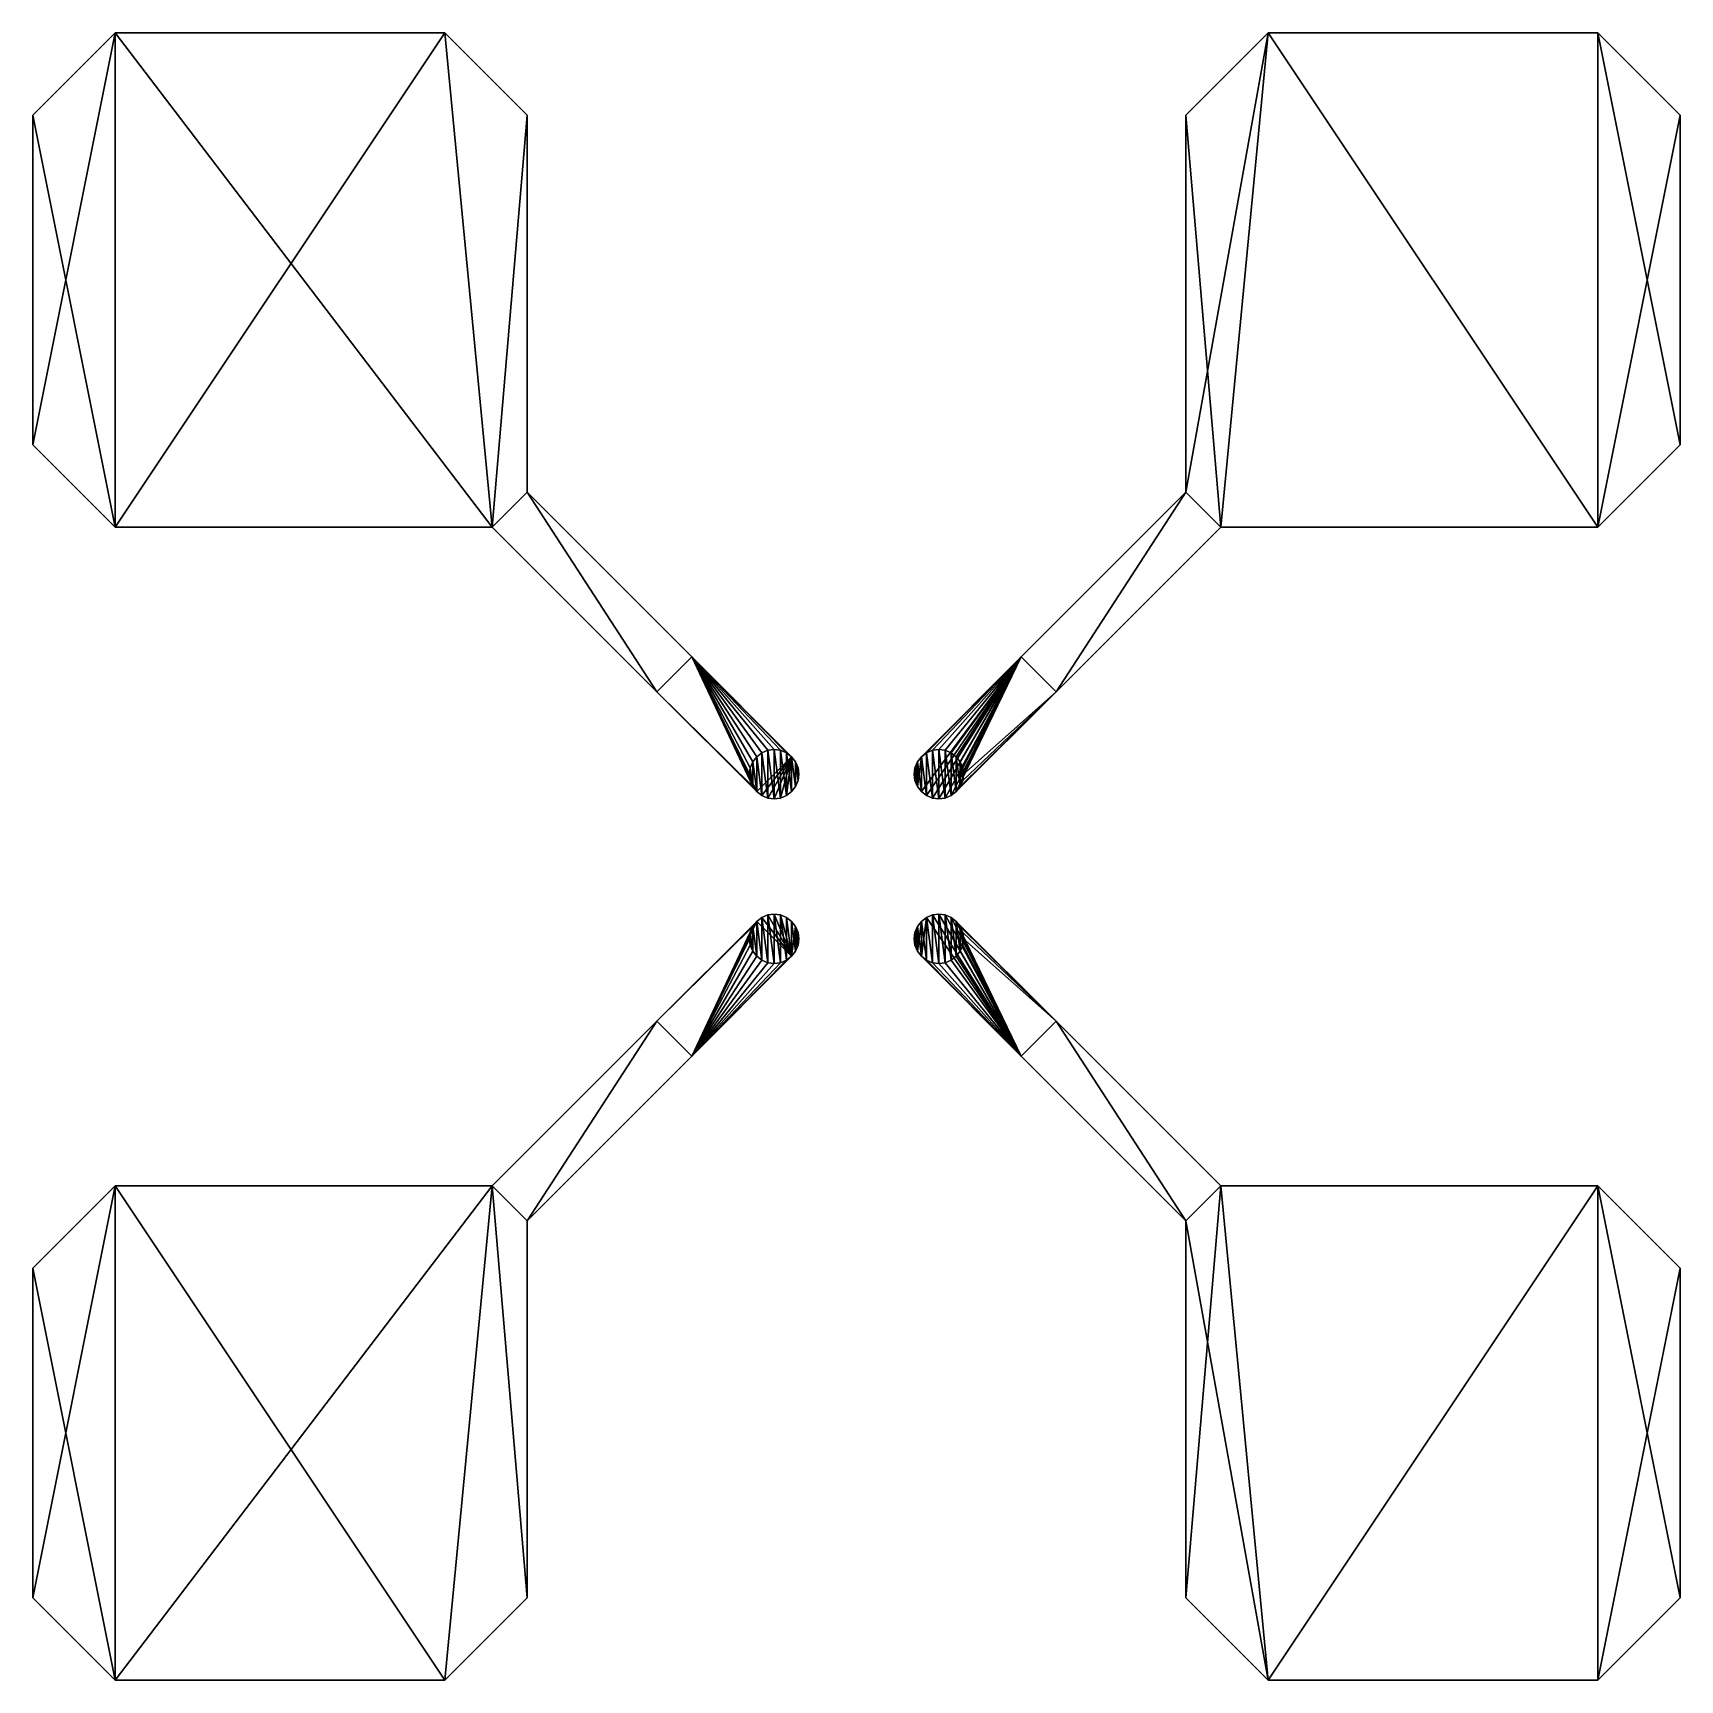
# Model space of a CAD drawing. Extents: x 10 to 110, y 10 to 110.
import ezdxf

# ---------------------------------------------------------------- set-up
doc = ezdxf.new("R2010")
doc.units = 0
doc.header["$MEASUREMENT"] = 0
doc.layers.add('STL2DXF', color=7, linetype='Continuous')

msp = doc.modelspace()

# ---------------------------------------------------------------- linework, layer by layer
at = {"layer": 'STL2DXF'}
for points in [[(10, 105, 0.5), (15, 80, 0.5), (15, 110, 0.5)], [(10, 105, 0.5), (15, 110), (10, 105)], [(15, 110), (10, 105, 0.5), (15, 110, 0.5)], [(15, 110), (10, 85), (10, 105)], [(10, 85), (15, 110), (15, 80)], [(15, 110, 0.5), (35, 110), (15, 110)], [(35, 110), (15, 110, 0.5), (35, 110, 0.5)], [(15, 110, 0.5), (15, 80, 0.5), (37.88, 80, 0.5)], [(15, 110, 0.5), (37.88, 80, 0.5), (35, 110, 0.5)], [(15, 80), (15, 110), (35, 110)], [(15, 80), (35, 110), (37.88, 80)], [(35, 110, 0.5), (37.88, 80, 0.5), (40, 105, 0.5)], [(37.88, 80), (35, 110), (40, 105)], [(35, 110), (40, 105, 0.5), (40, 105)], [(40, 105, 0.5), (35, 110), (35, 110, 0.5)], [(80, 105, 0.5), (82.12, 80, 0.5), (85, 110, 0.5)], [(85, 110), (80, 82.12), (80, 105)], [(80, 82.12), (85, 110), (82.12, 80)], [(80, 105), (85, 110, 0.5), (85, 110)], [(85, 110, 0.5), (80, 105), (80, 105, 0.5)], [(85, 110, 0.5), (82.12, 80, 0.5), (105, 80, 0.5)], [(82.12, 80), (85, 110), (105, 80)], [(85, 110, 0.5), (105, 80, 0.5), (105, 110, 0.5)], [(85, 110, 0.5), (105, 110), (85, 110)], [(105, 110), (85, 110, 0.5), (105, 110, 0.5)], [(105, 80), (85, 110), (105, 110)], [(105, 110, 0.5), (105, 80, 0.5), (110, 85, 0.5)], [(105, 110, 0.5), (110, 85, 0.5), (110, 105, 0.5)], [(105, 80), (105, 110), (110, 105)], [(105, 110), (110, 105, 0.5), (110, 105)], [(110, 105, 0.5), (105, 110), (105, 110, 0.5)], [(10, 105, 0.5), (10, 85), (10, 85, 0.5)], [(10, 85), (10, 105, 0.5), (10, 105)], [(15, 80, 0.5), (10, 105, 0.5), (10, 85, 0.5)], [(40, 105, 0.5), (37.88, 80, 0.5), (40, 82.12, 0.5)], [(37.88, 80), (40, 105), (40, 82.12)], [(40, 105), (40, 82.12, 0.5), (40, 82.12)], [(40, 82.12, 0.5), (40, 105), (40, 105, 0.5)], [(80, 82.12, 0.5), (82.12, 80, 0.5), (80, 105, 0.5)], [(80, 105, 0.5), (80, 82.12), (80, 82.12, 0.5)], [(80, 82.12), (80, 105, 0.5), (80, 105)], [(105, 80), (110, 105), (110, 85)], [(110, 105), (110, 85, 0.5), (110, 85)], [(110, 85, 0.5), (110, 105), (110, 105, 0.5)], [(10, 85, 0.5), (15, 80), (15, 80, 0.5)], [(15, 80), (10, 85, 0.5), (10, 85)], [(110, 85), (105, 80, 0.5), (105, 80)], [(105, 80, 0.5), (110, 85), (110, 85, 0.5)], [(40, 82.12, 0.5), (37.88, 80, 0.5), (47.88, 70, 0.5)], [(37.88, 80), (40, 82.12), (47.88, 70)], [(40, 82.12, 0.5), (47.88, 70, 0.5), (50, 72.12, 0.5)], [(40, 82.12), (50, 72.12, 0.5), (50, 72.12)], [(50, 72.12, 0.5), (40, 82.12), (40, 82.12, 0.5)], [(47.88, 70), (40, 82.12), (50, 72.12)], [(70, 72.12, 0.5), (72.12, 70, 0.5), (80, 82.12, 0.5)], [(80, 82.12, 0.5), (70, 72.12), (70, 72.12, 0.5)], [(70, 72.12), (80, 82.12, 0.5), (80, 82.12)], [(72.12, 70), (70, 72.12), (80, 82.12)], [(80, 82.12, 0.5), (72.12, 70, 0.5), (82.12, 80, 0.5)], [(72.12, 70), (80, 82.12), (82.12, 80)], [(37.88, 80, 0.5), (15, 80), (37.88, 80)], [(15, 80), (37.88, 80, 0.5), (15, 80, 0.5)], [(47.88, 70, 0.5), (37.88, 80), (47.88, 70)], [(37.88, 80), (47.88, 70, 0.5), (37.88, 80, 0.5)], [(82.12, 80), (72.12, 70, 0.5), (72.12, 70)], [(72.12, 70, 0.5), (82.12, 80), (82.12, 80, 0.5)], [(105, 80, 0.5), (82.12, 80), (105, 80)], [(82.12, 80), (105, 80, 0.5), (82.12, 80, 0.5)], [(50, 72.12, 0.5), (47.88, 70, 0.5), (53.7, 64.25, 0.5)], [(47.88, 70), (50, 72.12), (53.94, 63.94)], [(50, 72.12, 0.5), (53.7, 64.25, 0.5), (53.55, 64.61, 0.5)], [(50, 72.12, 0.5), (53.55, 64.61, 0.5), (53.5, 65, 0.5)], [(50, 72.12, 0.5), (55.75, 66.3, 0.5), (56.06, 66.06, 0.5)], [(55.75, 66.3, 0.5), (50, 72.12, 0.5), (55.39, 66.45, 0.5)], [(55.39, 66.45, 0.5), (50, 72.12, 0.5), (55, 66.5, 0.5)], [(55, 66.5, 0.5), (50, 72.12, 0.5), (54.61, 66.45, 0.5)], [(54.61, 66.45, 0.5), (50, 72.12, 0.5), (54.25, 66.3, 0.5)], [(54.25, 66.3, 0.5), (50, 72.12, 0.5), (53.94, 66.06, 0.5)], [(53.94, 66.06, 0.5), (50, 72.12, 0.5), (53.7, 65.75, 0.5)], [(53.7, 65.75, 0.5), (50, 72.12, 0.5), (53.55, 65.39, 0.5)], [(53.55, 65.39, 0.5), (50, 72.12, 0.5), (53.5, 65, 0.5)], [(50, 72.12), (56.06, 66.06, 0.5), (56.06, 66.06)], [(56.06, 66.06, 0.5), (50, 72.12), (50, 72.12, 0.5)], [(53.94, 63.94), (50, 72.12), (56.06, 66.06)], [(70, 72.12, 0.5), (63.94, 66.06), (63.94, 66.06, 0.5)], [(63.94, 66.06), (70, 72.12, 0.5), (70, 72.12)], [(64.25, 66.3, 0.5), (70, 72.12, 0.5), (63.94, 66.06, 0.5)], [(63.94, 63.94), (63.94, 66.06), (70, 72.12)], [(63.94, 63.94), (70, 72.12), (64.25, 63.7)], [(70, 72.12, 0.5), (64.25, 66.3, 0.5), (64.61, 66.45, 0.5)], [(64.25, 63.7), (70, 72.12), (64.61, 63.55)], [(70, 72.12, 0.5), (64.61, 66.45, 0.5), (65, 66.5, 0.5)], [(64.61, 63.55), (70, 72.12), (65, 63.5)], [(70, 72.12, 0.5), (65, 66.5, 0.5), (65.39, 66.45, 0.5)], [(65, 63.5), (70, 72.12), (65.39, 63.55)], [(70, 72.12, 0.5), (65.39, 66.45, 0.5), (65.75, 66.3, 0.5)], [(65.39, 63.55), (70, 72.12), (65.75, 63.7)], [(70, 72.12, 0.5), (65.75, 66.3, 0.5), (66.06, 66.06, 0.5)], [(65.75, 63.7), (70, 72.12), (66.06, 63.94)], [(70, 72.12, 0.5), (66.06, 66.06, 0.5), (66.3, 65.75, 0.5)], [(66.06, 63.94), (70, 72.12), (72.12, 70)], [(70, 72.12, 0.5), (66.3, 65.75, 0.5), (66.45, 65.39, 0.5)], [(70, 72.12, 0.5), (66.45, 65.39, 0.5), (66.5, 65, 0.5)], [(66.5, 65, 0.5), (72.12, 70, 0.5), (70, 72.12, 0.5)], [(53.94, 63.94, 0.5), (47.88, 70), (53.94, 63.94)], [(47.88, 70), (53.94, 63.94, 0.5), (47.88, 70, 0.5)], [(53.7, 64.25, 0.5), (47.88, 70, 0.5), (53.94, 63.94, 0.5)], [(72.12, 70), (66.06, 63.94, 0.5), (66.06, 63.94)], [(66.06, 63.94, 0.5), (72.12, 70), (72.12, 70, 0.5)], [(72.12, 70, 0.5), (66.3, 64.25, 0.5), (66.06, 63.94, 0.5)], [(66.3, 64.25, 0.5), (72.12, 70, 0.5), (66.45, 64.61, 0.5)], [(66.45, 64.61, 0.5), (72.12, 70, 0.5), (66.5, 65, 0.5)], [(53.7, 65.75, 5.5), (53.94, 63.94, 5.5), (53.94, 66.06, 5.5)], [(53.94, 66.06, 5.5), (53.7, 65.75, 0.5), (53.7, 65.75, 5.5)], [(53.7, 65.75, 0.5), (53.94, 66.06, 5.5), (53.94, 66.06, 0.5)], [(53.94, 66.06, 5.5), (54.25, 63.7, 5.5), (54.25, 66.3, 5.5)], [(53.94, 66.06, 0.5), (54.25, 66.3, 5.5), (54.25, 66.3, 0.5)], [(54.25, 66.3, 5.5), (53.94, 66.06, 0.5), (53.94, 66.06, 5.5)], [(53.94, 66.06, 5.5), (53.94, 63.94, 5.5), (54.25, 63.7, 5.5)], [(53.94, 63.94), (56.06, 66.06), (54.25, 63.7)], [(54.25, 66.3, 5.5), (54.61, 63.55, 5.5), (54.61, 66.45, 5.5)], [(54.25, 66.3, 0.5), (54.61, 66.45, 5.5), (54.61, 66.45, 0.5)], [(54.61, 66.45, 5.5), (54.25, 66.3, 0.5), (54.25, 66.3, 5.5)], [(54.25, 66.3, 5.5), (54.25, 63.7, 5.5), (54.61, 63.55, 5.5)], [(54.25, 63.7), (56.06, 66.06), (54.61, 63.55)], [(54.61, 66.45, 5.5), (55, 63.5, 5.5), (55, 66.5, 5.5)], [(54.61, 66.45, 0.5), (55, 66.5, 5.5), (55, 66.5, 0.5)], [(55, 66.5, 5.5), (54.61, 66.45, 0.5), (54.61, 66.45, 5.5)], [(54.61, 66.45, 5.5), (54.61, 63.55, 5.5), (55, 63.5, 5.5)], [(54.61, 63.55), (56.06, 66.06), (55, 63.5)], [(55, 66.5, 5.5), (55, 63.5, 5.5), (55.39, 63.55, 5.5)], [(55, 66.5, 5.5), (55.39, 63.55, 5.5), (55.39, 66.45, 5.5)], [(55, 66.5, 0.5), (55.39, 66.45, 5.5), (55.39, 66.45, 0.5)], [(55.39, 66.45, 5.5), (55, 66.5, 0.5), (55, 66.5, 5.5)], [(55, 63.5), (56.06, 66.06), (55.39, 63.55)], [(55.39, 66.45, 5.5), (55.39, 63.55, 5.5), (55.75, 63.7, 5.5)], [(55.39, 66.45, 5.5), (55.75, 63.7, 5.5), (55.75, 66.3, 5.5)], [(55.39, 66.45, 0.5), (55.75, 66.3, 5.5), (55.75, 66.3, 0.5)], [(55.75, 66.3, 5.5), (55.39, 66.45, 0.5), (55.39, 66.45, 5.5)], [(55.39, 63.55), (56.06, 66.06), (55.75, 63.7)], [(55.75, 66.3, 5.5), (55.75, 63.7, 5.5), (56.06, 63.94, 5.5)], [(55.75, 66.3, 5.5), (56.06, 63.94, 5.5), (56.06, 66.06, 5.5)], [(55.75, 66.3, 0.5), (56.06, 66.06, 5.5), (56.06, 66.06, 0.5)], [(56.06, 66.06, 5.5), (55.75, 66.3, 0.5), (55.75, 66.3, 5.5)], [(55.75, 63.7), (56.06, 66.06), (56.06, 63.94)], [(56.06, 66.06), (56.3, 65.75, 5.5), (56.3, 65.75)], [(56.3, 65.75, 5.5), (56.06, 66.06), (56.06, 66.06, 5.5)], [(56.06, 66.06, 5.5), (56.06, 66.06), (56.06, 66.06, 0.5)], [(56.06, 66.06, 5.5), (56.06, 63.94, 5.5), (56.3, 64.25, 5.5)], [(56.06, 66.06, 5.5), (56.3, 64.25, 5.5), (56.3, 65.75, 5.5)], [(56.06, 63.94), (56.06, 66.06), (56.3, 64.25)], [(56.3, 64.25), (56.06, 66.06), (56.3, 65.75)], [(63.94, 66.06, 5.5), (63.7, 65.75), (63.7, 65.75, 5.5)], [(63.7, 65.75), (63.94, 66.06, 5.5), (63.94, 66.06)], [(63.7, 65.75, 5.5), (63.94, 63.94, 5.5), (63.94, 66.06, 5.5)], [(63.7, 64.25), (63.7, 65.75), (63.94, 66.06)], [(63.7, 64.25), (63.94, 66.06), (63.94, 63.94)], [(63.94, 66.06, 5.5), (64.25, 63.7, 5.5), (64.25, 66.3, 5.5)], [(63.94, 66.06, 0.5), (64.25, 66.3, 5.5), (64.25, 66.3, 0.5)], [(64.25, 66.3, 5.5), (63.94, 66.06, 0.5), (63.94, 66.06, 5.5)], [(63.94, 66.06), (63.94, 66.06, 5.5), (63.94, 66.06, 0.5)], [(63.94, 66.06, 5.5), (63.94, 63.94, 5.5), (64.25, 63.7, 5.5)], [(64.25, 66.3, 5.5), (64.61, 63.55, 5.5), (64.61, 66.45, 5.5)], [(64.25, 66.3, 5.5), (64.61, 66.45, 0.5), (64.25, 66.3, 0.5)], [(64.61, 66.45, 0.5), (64.25, 66.3, 5.5), (64.61, 66.45, 5.5)], [(64.25, 66.3, 5.5), (64.25, 63.7, 5.5), (64.61, 63.55, 5.5)], [(64.61, 66.45, 5.5), (65, 63.5, 5.5), (65, 66.5, 5.5)], [(64.61, 66.45, 5.5), (65, 66.5, 0.5), (64.61, 66.45, 0.5)], [(65, 66.5, 0.5), (64.61, 66.45, 5.5), (65, 66.5, 5.5)], [(64.61, 66.45, 5.5), (64.61, 63.55, 5.5), (65, 63.5, 5.5)], [(65, 66.5, 5.5), (65, 63.5, 5.5), (65.39, 63.55, 5.5)], [(65, 66.5, 5.5), (65.39, 63.55, 5.5), (65.39, 66.45, 5.5)], [(65, 66.5, 5.5), (65.39, 66.45, 0.5), (65, 66.5, 0.5)], [(65.39, 66.45, 0.5), (65, 66.5, 5.5), (65.39, 66.45, 5.5)], [(65.39, 66.45, 5.5), (65.39, 63.55, 5.5), (65.75, 63.7, 5.5)], [(65.39, 66.45, 5.5), (65.75, 63.7, 5.5), (65.75, 66.3, 5.5)], [(65.39, 66.45, 5.5), (65.75, 66.3, 0.5), (65.39, 66.45, 0.5)], [(65.75, 66.3, 0.5), (65.39, 66.45, 5.5), (65.75, 66.3, 5.5)], [(65.75, 66.3, 5.5), (65.75, 63.7, 5.5), (66.06, 63.94, 5.5)], [(65.75, 66.3, 5.5), (66.06, 63.94, 5.5), (66.06, 66.06, 5.5)], [(65.75, 66.3, 5.5), (66.06, 66.06, 0.5), (65.75, 66.3, 0.5)], [(66.06, 66.06, 0.5), (65.75, 66.3, 5.5), (66.06, 66.06, 5.5)], [(66.06, 66.06, 5.5), (66.06, 63.94, 5.5), (66.3, 64.25, 5.5)], [(66.06, 66.06, 5.5), (66.3, 64.25, 5.5), (66.3, 65.75, 5.5)], [(66.06, 66.06, 0.5), (66.3, 65.75, 5.5), (66.3, 65.75, 0.5)], [(66.3, 65.75, 5.5), (66.06, 66.06, 0.5), (66.06, 66.06, 5.5)], [(53.55, 64.61, 5.5), (53.55, 65.39, 5.5), (53.5, 65, 5.5)], [(53.55, 65.39, 5.5), (53.5, 65, 0.5), (53.5, 65, 5.5)], [(53.5, 65, 0.5), (53.55, 65.39, 5.5), (53.55, 65.39, 0.5)], [(53.5, 65, 5.5), (53.55, 64.61, 0.5), (53.55, 64.61, 5.5)], [(53.55, 64.61, 0.5), (53.5, 65, 5.5), (53.5, 65, 0.5)], [(53.55, 65.39, 5.5), (53.7, 64.25, 5.5), (53.7, 65.75, 5.5)], [(53.7, 65.75, 5.5), (53.55, 65.39, 0.5), (53.55, 65.39, 5.5)], [(53.55, 65.39, 0.5), (53.7, 65.75, 5.5), (53.7, 65.75, 0.5)], [(53.55, 65.39, 5.5), (53.55, 64.61, 5.5), (53.7, 64.25, 5.5)], [(53.7, 65.75, 5.5), (53.7, 64.25, 5.5), (53.94, 63.94, 5.5)], [(56.3, 65.75), (56.45, 65.39, 5.5), (56.45, 65.39)], [(56.45, 65.39, 5.5), (56.3, 65.75), (56.3, 65.75, 5.5)], [(56.3, 65.75, 5.5), (56.3, 64.25, 5.5), (56.45, 64.61, 5.5)], [(56.3, 65.75, 5.5), (56.45, 64.61, 5.5), (56.45, 65.39, 5.5)], [(56.3, 64.25), (56.3, 65.75), (56.45, 64.61)], [(56.45, 64.61), (56.3, 65.75), (56.45, 65.39)], [(56.45, 65.39), (56.5, 65, 5.5), (56.5, 65)], [(56.5, 65, 5.5), (56.45, 65.39), (56.45, 65.39, 5.5)], [(56.45, 65.39, 5.5), (56.45, 64.61, 5.5), (56.5, 65, 5.5)], [(56.45, 64.61), (56.45, 65.39), (56.5, 65)], [(56.5, 65), (56.45, 64.61, 5.5), (56.45, 64.61)], [(56.45, 64.61, 5.5), (56.5, 65), (56.5, 65, 5.5)], [(63.55, 65.39, 5.5), (63.5, 65), (63.5, 65, 5.5)], [(63.5, 65), (63.55, 65.39, 5.5), (63.55, 65.39)], [(63.55, 64.61, 5.5), (63.55, 65.39, 5.5), (63.5, 65, 5.5)], [(63.55, 65.39), (63.55, 64.61), (63.5, 65)], [(63.5, 65, 5.5), (63.55, 64.61), (63.55, 64.61, 5.5)], [(63.55, 64.61), (63.5, 65, 5.5), (63.5, 65)], [(63.7, 65.75, 5.5), (63.55, 65.39), (63.55, 65.39, 5.5)], [(63.55, 65.39), (63.7, 65.75, 5.5), (63.7, 65.75)], [(63.55, 65.39, 5.5), (63.7, 64.25, 5.5), (63.7, 65.75, 5.5)], [(63.55, 64.61), (63.55, 65.39), (63.7, 65.75)], [(63.55, 64.61), (63.7, 65.75), (63.7, 64.25)], [(63.55, 65.39, 5.5), (63.55, 64.61, 5.5), (63.7, 64.25, 5.5)], [(63.7, 65.75, 5.5), (63.7, 64.25, 5.5), (63.94, 63.94, 5.5)], [(66.3, 65.75, 5.5), (66.3, 64.25, 5.5), (66.45, 64.61, 5.5)], [(66.3, 65.75, 5.5), (66.45, 64.61, 5.5), (66.45, 65.39, 5.5)], [(66.3, 65.75, 0.5), (66.45, 65.39, 5.5), (66.45, 65.39, 0.5)], [(66.45, 65.39, 5.5), (66.3, 65.75, 0.5), (66.3, 65.75, 5.5)], [(66.45, 65.39, 5.5), (66.45, 64.61, 5.5), (66.5, 65, 5.5)], [(66.45, 65.39, 0.5), (66.5, 65, 5.5), (66.5, 65, 0.5)], [(66.5, 65, 5.5), (66.45, 65.39, 0.5), (66.45, 65.39, 5.5)], [(66.5, 65, 0.5), (66.45, 64.61, 5.5), (66.45, 64.61, 0.5)], [(66.45, 64.61, 5.5), (66.5, 65, 0.5), (66.5, 65, 5.5)], [(53.55, 64.61, 5.5), (53.7, 64.25, 0.5), (53.7, 64.25, 5.5)], [(53.7, 64.25, 0.5), (53.55, 64.61, 5.5), (53.55, 64.61, 0.5)], [(53.7, 64.25, 5.5), (53.94, 63.94, 0.5), (53.94, 63.94, 5.5)], [(53.94, 63.94, 0.5), (53.7, 64.25, 5.5), (53.7, 64.25, 0.5)], [(56.3, 64.25), (56.06, 63.94, 5.5), (56.06, 63.94)], [(56.06, 63.94, 5.5), (56.3, 64.25), (56.3, 64.25, 5.5)], [(56.45, 64.61), (56.3, 64.25, 5.5), (56.3, 64.25)], [(56.3, 64.25, 5.5), (56.45, 64.61), (56.45, 64.61, 5.5)], [(63.55, 64.61, 5.5), (63.7, 64.25), (63.7, 64.25, 5.5)], [(63.7, 64.25), (63.55, 64.61, 5.5), (63.55, 64.61)], [(63.7, 64.25, 5.5), (63.94, 63.94), (63.94, 63.94, 5.5)], [(63.94, 63.94), (63.7, 64.25, 5.5), (63.7, 64.25)], [(66.3, 64.25, 0.5), (66.06, 63.94, 5.5), (66.06, 63.94, 0.5)], [(66.06, 63.94, 5.5), (66.3, 64.25, 0.5), (66.3, 64.25, 5.5)], [(66.45, 64.61, 0.5), (66.3, 64.25, 5.5), (66.3, 64.25, 0.5)], [(66.3, 64.25, 5.5), (66.45, 64.61, 0.5), (66.45, 64.61, 5.5)], [(54.25, 63.7, 5.5), (53.94, 63.94), (54.25, 63.7)], [(53.94, 63.94), (54.25, 63.7, 5.5), (53.94, 63.94, 0.5)], [(53.94, 63.94, 0.5), (54.25, 63.7, 5.5), (53.94, 63.94, 5.5)], [(54.61, 63.55, 5.5), (54.25, 63.7), (54.61, 63.55)], [(54.25, 63.7), (54.61, 63.55, 5.5), (54.25, 63.7, 5.5)], [(55, 63.5, 5.5), (54.61, 63.55), (55, 63.5)], [(54.61, 63.55), (55, 63.5, 5.5), (54.61, 63.55, 5.5)], [(55.39, 63.55, 5.5), (55, 63.5), (55.39, 63.55)], [(55, 63.5), (55.39, 63.55, 5.5), (55, 63.5, 5.5)], [(55.75, 63.7, 5.5), (55.39, 63.55), (55.75, 63.7)], [(55.39, 63.55), (55.75, 63.7, 5.5), (55.39, 63.55, 5.5)], [(56.06, 63.94, 5.5), (55.75, 63.7), (56.06, 63.94)], [(55.75, 63.7), (56.06, 63.94, 5.5), (55.75, 63.7, 5.5)], [(64.25, 63.7, 5.5), (63.94, 63.94), (64.25, 63.7)], [(63.94, 63.94), (64.25, 63.7, 5.5), (63.94, 63.94, 5.5)], [(64.61, 63.55, 5.5), (64.25, 63.7), (64.61, 63.55)], [(64.25, 63.7), (64.61, 63.55, 5.5), (64.25, 63.7, 5.5)], [(65, 63.5, 5.5), (64.61, 63.55), (65, 63.5)], [(64.61, 63.55), (65, 63.5, 5.5), (64.61, 63.55, 5.5)], [(65.39, 63.55, 5.5), (65, 63.5), (65.39, 63.55)], [(65, 63.5), (65.39, 63.55, 5.5), (65, 63.5, 5.5)], [(65.75, 63.7, 5.5), (65.39, 63.55), (65.75, 63.7)], [(65.39, 63.55), (65.75, 63.7, 5.5), (65.39, 63.55, 5.5)], [(66.06, 63.94, 0.5), (65.75, 63.7), (66.06, 63.94)], [(65.75, 63.7), (66.06, 63.94, 0.5), (65.75, 63.7, 5.5)], [(65.75, 63.7, 5.5), (66.06, 63.94, 0.5), (66.06, 63.94, 5.5)], [(47.88, 50, 0.5), (53.94, 56.06), (47.88, 50)], [(53.94, 56.06), (47.88, 50, 0.5), (53.94, 56.06, 0.5)], [(47.88, 50, 0.5), (53.7, 55.75, 0.5), (53.94, 56.06, 0.5)], [(50, 47.88), (47.88, 50), (53.94, 56.06)], [(50, 47.88), (53.94, 56.06), (56.06, 53.94)], [(53.7, 55.75, 5.5), (53.94, 53.94, 5.5), (53.94, 56.06, 5.5)], [(53.94, 56.06, 5.5), (53.7, 55.75, 0.5), (53.7, 55.75, 5.5)], [(53.7, 55.75, 0.5), (53.94, 56.06, 5.5), (53.94, 56.06, 0.5)], [(53.94, 56.06), (54.25, 56.3, 5.5), (54.25, 56.3)], [(54.25, 56.3, 5.5), (53.94, 56.06), (53.94, 56.06, 0.5)], [(54.25, 56.3, 5.5), (53.94, 56.06, 0.5), (53.94, 56.06, 5.5)], [(53.94, 56.06, 5.5), (54.25, 53.7, 5.5), (54.25, 56.3, 5.5)], [(56.06, 53.94), (53.94, 56.06), (54.25, 56.3)], [(53.94, 56.06, 5.5), (53.94, 53.94, 5.5), (54.25, 53.7, 5.5)], [(54.25, 56.3, 5.5), (54.61, 56.45), (54.25, 56.3)], [(54.61, 56.45), (54.25, 56.3, 5.5), (54.61, 56.45, 5.5)], [(54.25, 56.3, 5.5), (54.61, 53.55, 5.5), (54.61, 56.45, 5.5)], [(56.06, 53.94), (54.25, 56.3), (54.61, 56.45)], [(54.25, 56.3, 5.5), (54.25, 53.7, 5.5), (54.61, 53.55, 5.5)], [(54.61, 56.45, 5.5), (55, 56.5), (54.61, 56.45)], [(55, 56.5), (54.61, 56.45, 5.5), (55, 56.5, 5.5)], [(54.61, 56.45, 5.5), (55, 53.5, 5.5), (55, 56.5, 5.5)], [(56.06, 53.94), (54.61, 56.45), (55, 56.5)], [(54.61, 56.45, 5.5), (54.61, 53.55, 5.5), (55, 53.5, 5.5)], [(55, 56.5, 5.5), (55.39, 56.45), (55, 56.5)], [(55.39, 56.45), (55, 56.5, 5.5), (55.39, 56.45, 5.5)], [(55, 56.5, 5.5), (55, 53.5, 5.5), (55.39, 53.55, 5.5)], [(55, 56.5, 5.5), (55.39, 53.55, 5.5), (55.39, 56.45, 5.5)], [(56.06, 53.94), (55, 56.5), (55.39, 56.45)], [(55.39, 56.45), (55.75, 56.3, 5.5), (55.75, 56.3)], [(55.75, 56.3, 5.5), (55.39, 56.45), (55.39, 56.45, 5.5)], [(55.39, 56.45, 5.5), (55.39, 53.55, 5.5), (55.75, 53.7, 5.5)], [(55.39, 56.45, 5.5), (55.75, 53.7, 5.5), (55.75, 56.3, 5.5)], [(56.06, 53.94), (55.39, 56.45), (55.75, 56.3)], [(55.75, 56.3), (56.06, 56.06, 5.5), (56.06, 56.06)], [(56.06, 56.06, 5.5), (55.75, 56.3), (55.75, 56.3, 5.5)], [(55.75, 56.3, 5.5), (55.75, 53.7, 5.5), (56.06, 53.94, 5.5)], [(55.75, 56.3, 5.5), (56.06, 53.94, 5.5), (56.06, 56.06, 5.5)], [(56.06, 53.94), (55.75, 56.3), (56.06, 56.06)], [(56.06, 56.06), (56.3, 55.75, 5.5), (56.3, 55.75)], [(56.3, 55.75, 5.5), (56.06, 56.06), (56.06, 56.06, 5.5)], [(56.06, 56.06, 5.5), (56.06, 53.94, 5.5), (56.3, 54.25, 5.5)], [(56.06, 56.06, 5.5), (56.3, 54.25, 5.5), (56.3, 55.75, 5.5)], [(56.06, 53.94), (56.06, 56.06), (56.3, 55.75)], [(63.94, 56.06, 5.5), (63.7, 55.75), (63.7, 55.75, 5.5)], [(63.7, 55.75), (63.94, 56.06, 5.5), (63.94, 56.06)], [(63.7, 55.75, 5.5), (63.94, 53.94, 5.5), (63.94, 56.06, 5.5)], [(63.7, 54.25), (63.7, 55.75), (63.94, 56.06)], [(63.7, 54.25), (63.94, 56.06), (63.94, 53.94)], [(63.94, 56.06), (64.25, 56.3, 5.5), (64.25, 56.3)], [(64.25, 56.3, 5.5), (63.94, 56.06), (63.94, 56.06, 5.5)], [(63.94, 56.06, 5.5), (64.25, 53.7, 5.5), (64.25, 56.3, 5.5)], [(63.94, 53.94), (63.94, 56.06), (64.25, 56.3)], [(63.94, 53.94), (64.25, 56.3), (70, 47.88)], [(63.94, 56.06, 5.5), (63.94, 53.94, 5.5), (64.25, 53.7, 5.5)], [(64.25, 56.3), (64.61, 56.45, 5.5), (64.61, 56.45)], [(64.61, 56.45, 5.5), (64.25, 56.3), (64.25, 56.3, 5.5)], [(64.25, 56.3, 5.5), (64.61, 53.55, 5.5), (64.61, 56.45, 5.5)], [(70, 47.88), (64.25, 56.3), (64.61, 56.45)], [(64.25, 56.3, 5.5), (64.25, 53.7, 5.5), (64.61, 53.55, 5.5)], [(64.61, 56.45, 5.5), (65, 56.5), (64.61, 56.45)], [(65, 56.5), (64.61, 56.45, 5.5), (65, 56.5, 5.5)], [(64.61, 56.45, 5.5), (65, 53.5, 5.5), (65, 56.5, 5.5)], [(70, 47.88), (64.61, 56.45), (65, 56.5)], [(64.61, 56.45, 5.5), (64.61, 53.55, 5.5), (65, 53.5, 5.5)], [(65, 56.5), (65.39, 56.45, 5.5), (65.39, 56.45)], [(65.39, 56.45, 5.5), (65, 56.5), (65, 56.5, 5.5)], [(65, 56.5, 5.5), (65, 53.5, 5.5), (65.39, 53.55, 5.5)], [(65, 56.5, 5.5), (65.39, 53.55, 5.5), (65.39, 56.45, 5.5)], [(70, 47.88), (65, 56.5), (65.39, 56.45)], [(65.39, 56.45, 5.5), (65.75, 56.3), (65.39, 56.45)], [(65.75, 56.3), (65.39, 56.45, 5.5), (65.75, 56.3, 5.5)], [(65.39, 56.45, 5.5), (65.39, 53.55, 5.5), (65.75, 53.7, 5.5)], [(65.39, 56.45, 5.5), (65.75, 53.7, 5.5), (65.75, 56.3, 5.5)], [(70, 47.88), (65.39, 56.45), (65.75, 56.3)], [(65.75, 56.3, 5.5), (66.06, 56.06), (65.75, 56.3)], [(66.06, 56.06), (65.75, 56.3, 5.5), (66.06, 56.06, 0.5)], [(66.06, 56.06, 0.5), (65.75, 56.3, 5.5), (66.06, 56.06, 5.5)], [(65.75, 56.3, 5.5), (65.75, 53.7, 5.5), (66.06, 53.94, 5.5)], [(65.75, 56.3, 5.5), (66.06, 53.94, 5.5), (66.06, 56.06, 5.5)], [(70, 47.88), (65.75, 56.3), (66.06, 56.06)], [(66.3, 55.75, 0.5), (72.12, 50, 0.5), (66.06, 56.06, 0.5)], [(66.06, 56.06), (72.12, 50, 0.5), (72.12, 50)], [(72.12, 50, 0.5), (66.06, 56.06), (66.06, 56.06, 0.5)], [(66.06, 56.06, 5.5), (66.06, 53.94, 5.5), (66.3, 54.25, 5.5)], [(66.06, 56.06, 5.5), (66.3, 54.25, 5.5), (66.3, 55.75, 5.5)], [(66.06, 56.06, 0.5), (66.3, 55.75, 5.5), (66.3, 55.75, 0.5)], [(66.3, 55.75, 5.5), (66.06, 56.06, 0.5), (66.06, 56.06, 5.5)], [(70, 47.88), (66.06, 56.06), (72.12, 50)], [(47.88, 50, 0.5), (50, 47.88, 0.5), (53.7, 55.75, 0.5)], [(53.7, 55.75, 0.5), (50, 47.88, 0.5), (53.55, 55.39, 0.5)], [(53.55, 55.39, 0.5), (50, 47.88, 0.5), (53.5, 55, 0.5)], [(50, 47.88, 0.5), (53.55, 54.61, 0.5), (53.5, 55, 0.5)], [(53.55, 54.61, 5.5), (53.55, 55.39, 5.5), (53.5, 55, 5.5)], [(53.55, 55.39, 5.5), (53.5, 55, 0.5), (53.5, 55, 5.5)], [(53.5, 55, 0.5), (53.55, 55.39, 5.5), (53.55, 55.39, 0.5)], [(53.5, 55, 5.5), (53.55, 54.61, 0.5), (53.55, 54.61, 5.5)], [(53.55, 54.61, 0.5), (53.5, 55, 5.5), (53.5, 55, 0.5)], [(53.55, 55.39, 5.5), (53.7, 54.25, 5.5), (53.7, 55.75, 5.5)], [(53.7, 55.75, 5.5), (53.55, 55.39, 0.5), (53.55, 55.39, 5.5)], [(53.55, 55.39, 0.5), (53.7, 55.75, 5.5), (53.7, 55.75, 0.5)], [(53.55, 55.39, 5.5), (53.55, 54.61, 5.5), (53.7, 54.25, 5.5)], [(53.7, 55.75, 5.5), (53.7, 54.25, 5.5), (53.94, 53.94, 5.5)], [(56.06, 53.94), (56.3, 55.75), (56.3, 54.25)], [(56.3, 55.75), (56.45, 55.39, 5.5), (56.45, 55.39)], [(56.45, 55.39, 5.5), (56.3, 55.75), (56.3, 55.75, 5.5)], [(56.3, 55.75, 5.5), (56.3, 54.25, 5.5), (56.45, 54.61, 5.5)], [(56.3, 55.75, 5.5), (56.45, 54.61, 5.5), (56.45, 55.39, 5.5)], [(56.3, 54.25), (56.3, 55.75), (56.45, 55.39)], [(56.3, 54.25), (56.45, 55.39), (56.45, 54.61)], [(56.45, 55.39), (56.5, 55, 5.5), (56.5, 55)], [(56.5, 55, 5.5), (56.45, 55.39), (56.45, 55.39, 5.5)], [(56.45, 55.39, 5.5), (56.45, 54.61, 5.5), (56.5, 55, 5.5)], [(56.45, 54.61), (56.45, 55.39), (56.5, 55)], [(56.5, 55), (56.45, 54.61, 5.5), (56.45, 54.61)], [(56.45, 54.61, 5.5), (56.5, 55), (56.5, 55, 5.5)], [(63.55, 55.39, 5.5), (63.5, 55), (63.5, 55, 5.5)], [(63.5, 55), (63.55, 55.39, 5.5), (63.55, 55.39)], [(63.55, 54.61, 5.5), (63.55, 55.39, 5.5), (63.5, 55, 5.5)], [(63.55, 55.39), (63.55, 54.61), (63.5, 55)], [(63.5, 55, 5.5), (63.55, 54.61), (63.55, 54.61, 5.5)], [(63.55, 54.61), (63.5, 55, 5.5), (63.5, 55)], [(63.7, 55.75, 5.5), (63.55, 55.39), (63.55, 55.39, 5.5)], [(63.55, 55.39), (63.7, 55.75, 5.5), (63.7, 55.75)], [(63.55, 55.39, 5.5), (63.7, 54.25, 5.5), (63.7, 55.75, 5.5)], [(63.55, 54.61), (63.55, 55.39), (63.7, 55.75)], [(63.55, 54.61), (63.7, 55.75), (63.7, 54.25)], [(63.55, 55.39, 5.5), (63.55, 54.61, 5.5), (63.7, 54.25, 5.5)], [(63.7, 55.75, 5.5), (63.7, 54.25, 5.5), (63.94, 53.94, 5.5)], [(72.12, 50, 0.5), (66.3, 55.75, 0.5), (66.45, 55.39, 0.5)], [(66.3, 55.75, 5.5), (66.3, 54.25, 5.5), (66.45, 54.61, 5.5)], [(66.3, 55.75, 5.5), (66.45, 54.61, 5.5), (66.45, 55.39, 5.5)], [(66.3, 55.75, 0.5), (66.45, 55.39, 5.5), (66.45, 55.39, 0.5)], [(66.45, 55.39, 5.5), (66.3, 55.75, 0.5), (66.3, 55.75, 5.5)], [(72.12, 50, 0.5), (66.45, 55.39, 0.5), (66.5, 55, 0.5)], [(66.45, 55.39, 5.5), (66.45, 54.61, 5.5), (66.5, 55, 5.5)], [(66.45, 55.39, 0.5), (66.5, 55, 5.5), (66.5, 55, 0.5)], [(66.5, 55, 5.5), (66.45, 55.39, 0.5), (66.45, 55.39, 5.5)], [(66.45, 54.61, 0.5), (70, 47.88, 0.5), (66.5, 55, 0.5)], [(66.5, 55, 0.5), (66.45, 54.61, 5.5), (66.45, 54.61, 0.5)], [(66.45, 54.61, 5.5), (66.5, 55, 0.5), (66.5, 55, 5.5)], [(72.12, 50, 0.5), (66.5, 55, 0.5), (70, 47.88, 0.5)], [(53.55, 54.61, 0.5), (50, 47.88, 0.5), (53.7, 54.25, 0.5)], [(53.7, 54.25, 0.5), (50, 47.88, 0.5), (53.94, 53.94, 0.5)], [(53.55, 54.61, 5.5), (53.7, 54.25, 0.5), (53.7, 54.25, 5.5)], [(53.7, 54.25, 0.5), (53.55, 54.61, 5.5), (53.55, 54.61, 0.5)], [(53.7, 54.25, 5.5), (53.94, 53.94, 0.5), (53.94, 53.94, 5.5)], [(53.94, 53.94, 0.5), (53.7, 54.25, 5.5), (53.7, 54.25, 0.5)], [(56.3, 54.25), (56.06, 53.94, 0.5), (56.06, 53.94)], [(56.06, 53.94, 0.5), (56.3, 54.25), (56.06, 53.94, 5.5)], [(56.06, 53.94, 5.5), (56.3, 54.25), (56.3, 54.25, 5.5)], [(56.45, 54.61), (56.3, 54.25, 5.5), (56.3, 54.25)], [(56.3, 54.25, 5.5), (56.45, 54.61), (56.45, 54.61, 5.5)], [(63.55, 54.61, 5.5), (63.7, 54.25), (63.7, 54.25, 5.5)], [(63.7, 54.25), (63.55, 54.61, 5.5), (63.55, 54.61)], [(63.7, 54.25, 5.5), (63.94, 53.94, 0.5), (63.94, 53.94, 5.5)], [(63.94, 53.94, 0.5), (63.7, 54.25, 5.5), (63.94, 53.94)], [(63.94, 53.94), (63.7, 54.25, 5.5), (63.7, 54.25)], [(66.06, 53.94, 0.5), (70, 47.88, 0.5), (66.3, 54.25, 0.5)], [(66.3, 54.25, 0.5), (66.06, 53.94, 5.5), (66.06, 53.94, 0.5)], [(66.06, 53.94, 5.5), (66.3, 54.25, 0.5), (66.3, 54.25, 5.5)], [(66.3, 54.25, 0.5), (70, 47.88, 0.5), (66.45, 54.61, 0.5)], [(66.45, 54.61, 0.5), (66.3, 54.25, 5.5), (66.3, 54.25, 0.5)], [(66.3, 54.25, 5.5), (66.45, 54.61, 0.5), (66.45, 54.61, 5.5)], [(56.06, 53.94), (50, 47.88, 0.5), (50, 47.88)], [(50, 47.88, 0.5), (56.06, 53.94), (56.06, 53.94, 0.5)], [(53.94, 53.94, 0.5), (50, 47.88, 0.5), (54.25, 53.7, 0.5)], [(55.75, 53.7, 0.5), (50, 47.88, 0.5), (56.06, 53.94, 0.5)], [(54.25, 53.7, 0.5), (50, 47.88, 0.5), (54.61, 53.55, 0.5)], [(55.39, 53.55, 0.5), (50, 47.88, 0.5), (55.75, 53.7, 0.5)], [(54.61, 53.55, 0.5), (50, 47.88, 0.5), (55, 53.5, 0.5)], [(55, 53.5, 0.5), (50, 47.88, 0.5), (55.39, 53.55, 0.5)], [(54.25, 53.7, 5.5), (53.94, 53.94, 0.5), (54.25, 53.7, 0.5)], [(53.94, 53.94, 0.5), (54.25, 53.7, 5.5), (53.94, 53.94, 5.5)], [(54.61, 53.55, 5.5), (54.25, 53.7, 0.5), (54.61, 53.55, 0.5)], [(54.25, 53.7, 0.5), (54.61, 53.55, 5.5), (54.25, 53.7, 5.5)], [(55, 53.5, 5.5), (54.61, 53.55, 0.5), (55, 53.5, 0.5)], [(54.61, 53.55, 0.5), (55, 53.5, 5.5), (54.61, 53.55, 5.5)], [(55.39, 53.55, 5.5), (55, 53.5, 0.5), (55.39, 53.55, 0.5)], [(55, 53.5, 0.5), (55.39, 53.55, 5.5), (55, 53.5, 5.5)], [(55.75, 53.7, 5.5), (55.39, 53.55, 0.5), (55.75, 53.7, 0.5)], [(55.39, 53.55, 0.5), (55.75, 53.7, 5.5), (55.39, 53.55, 5.5)], [(56.06, 53.94, 5.5), (55.75, 53.7, 0.5), (56.06, 53.94, 0.5)], [(55.75, 53.7, 0.5), (56.06, 53.94, 5.5), (55.75, 53.7, 5.5)], [(70, 47.88, 0.5), (64.25, 53.7, 0.5), (63.94, 53.94, 0.5)], [(63.94, 53.94, 0.5), (70, 47.88), (70, 47.88, 0.5)], [(70, 47.88), (63.94, 53.94, 0.5), (63.94, 53.94)], [(64.25, 53.7, 5.5), (63.94, 53.94, 0.5), (64.25, 53.7, 0.5)], [(63.94, 53.94, 0.5), (64.25, 53.7, 5.5), (63.94, 53.94, 5.5)], [(64.25, 53.7, 0.5), (70, 47.88, 0.5), (64.61, 53.55, 0.5)], [(64.61, 53.55, 5.5), (64.25, 53.7, 0.5), (64.61, 53.55, 0.5)], [(64.25, 53.7, 0.5), (64.61, 53.55, 5.5), (64.25, 53.7, 5.5)], [(64.61, 53.55, 0.5), (70, 47.88, 0.5), (65, 53.5, 0.5)], [(65, 53.5, 0.5), (64.61, 53.55, 5.5), (64.61, 53.55, 0.5)], [(64.61, 53.55, 5.5), (65, 53.5, 0.5), (65, 53.5, 5.5)], [(65, 53.5, 0.5), (70, 47.88, 0.5), (65.39, 53.55, 0.5)], [(65.39, 53.55, 5.5), (65, 53.5, 0.5), (65.39, 53.55, 0.5)], [(65, 53.5, 0.5), (65.39, 53.55, 5.5), (65, 53.5, 5.5)], [(65.39, 53.55, 0.5), (70, 47.88, 0.5), (65.75, 53.7, 0.5)], [(65.75, 53.7, 5.5), (65.39, 53.55, 0.5), (65.75, 53.7, 0.5)], [(65.39, 53.55, 0.5), (65.75, 53.7, 5.5), (65.39, 53.55, 5.5)], [(65.75, 53.7, 0.5), (70, 47.88, 0.5), (66.06, 53.94, 0.5)], [(66.06, 53.94, 5.5), (65.75, 53.7, 0.5), (66.06, 53.94, 0.5)], [(65.75, 53.7, 0.5), (66.06, 53.94, 5.5), (65.75, 53.7, 5.5)], [(37.88, 40, 0.5), (40, 37.88, 0.5), (47.88, 50, 0.5)], [(37.88, 40, 0.5), (47.88, 50), (37.88, 40)], [(47.88, 50), (37.88, 40, 0.5), (47.88, 50, 0.5)], [(47.88, 50), (40, 37.88), (37.88, 40)], [(47.88, 50, 0.5), (40, 37.88, 0.5), (50, 47.88, 0.5)], [(40, 37.88), (47.88, 50), (50, 47.88)], [(72.12, 50, 0.5), (70, 47.88, 0.5), (80, 37.88, 0.5)], [(70, 47.88), (72.12, 50), (80, 37.88)], [(72.12, 50, 0.5), (80, 37.88, 0.5), (82.12, 40, 0.5)], [(72.12, 50), (82.12, 40, 0.5), (82.12, 40)], [(82.12, 40, 0.5), (72.12, 50), (72.12, 50, 0.5)], [(80, 37.88), (72.12, 50), (82.12, 40)], [(50, 47.88, 0.5), (40, 37.88), (50, 47.88)], [(40, 37.88), (50, 47.88, 0.5), (40, 37.88, 0.5)], [(80, 37.88), (70, 47.88, 0.5), (70, 47.88)], [(70, 47.88, 0.5), (80, 37.88), (80, 37.88, 0.5)], [(10, 35, 0.5), (15, 10, 0.5), (15, 40, 0.5)], [(15, 40), (10, 15), (10, 35)], [(10, 15), (15, 40), (15, 10)], [(10, 35), (15, 40, 0.5), (15, 40)], [(15, 40, 0.5), (10, 35), (10, 35, 0.5)], [(15, 40, 0.5), (15, 10, 0.5), (35, 10, 0.5)], [(15, 40, 0.5), (35, 10, 0.5), (37.88, 40, 0.5)], [(15, 40), (37.88, 40, 0.5), (37.88, 40)], [(37.88, 40, 0.5), (15, 40), (15, 40, 0.5)], [(15, 10), (15, 40), (37.88, 40)], [(15, 10), (37.88, 40), (35, 10)], [(37.88, 40, 0.5), (35, 10, 0.5), (40, 15, 0.5)], [(35, 10), (37.88, 40), (40, 15)], [(37.88, 40, 0.5), (40, 15, 0.5), (40, 37.88, 0.5)], [(40, 15), (37.88, 40), (40, 37.88)], [(80, 37.88, 0.5), (85, 10, 0.5), (82.12, 40, 0.5)], [(80, 37.88), (82.12, 40), (80, 15)], [(80, 15), (82.12, 40), (85, 10)], [(82.12, 40, 0.5), (85, 10, 0.5), (105, 40, 0.5)], [(82.12, 40), (105, 40, 0.5), (105, 40)], [(105, 40, 0.5), (82.12, 40), (82.12, 40, 0.5)], [(85, 10), (82.12, 40), (105, 40)], [(105, 40, 0.5), (85, 10, 0.5), (105, 10, 0.5)], [(85, 10), (105, 40), (105, 10)], [(105, 40, 0.5), (105, 10, 0.5), (110, 15, 0.5)], [(105, 40, 0.5), (110, 15, 0.5), (110, 35, 0.5)], [(105, 40), (110, 35, 0.5), (110, 35)], [(110, 35, 0.5), (105, 40), (105, 40, 0.5)], [(105, 10), (105, 40), (110, 35)], [(40, 37.88), (40, 15, 0.5), (40, 15)], [(40, 15, 0.5), (40, 37.88), (40, 37.88, 0.5)], [(85, 10, 0.5), (80, 37.88, 0.5), (80, 15, 0.5)], [(80, 37.88, 0.5), (80, 15), (80, 15, 0.5)], [(80, 15), (80, 37.88, 0.5), (80, 37.88)], [(15, 10, 0.5), (10, 35, 0.5), (10, 15, 0.5)], [(10, 35, 0.5), (10, 15), (10, 15, 0.5)], [(10, 15), (10, 35, 0.5), (10, 35)], [(105, 10), (110, 35), (110, 15)], [(110, 35), (110, 15, 0.5), (110, 15)], [(110, 15, 0.5), (110, 35), (110, 35, 0.5)], [(10, 15, 0.5), (15, 10), (15, 10, 0.5)], [(15, 10), (10, 15, 0.5), (10, 15)], [(40, 15), (35, 10, 0.5), (35, 10)], [(35, 10, 0.5), (40, 15), (40, 15, 0.5)], [(85, 10, 0.5), (80, 15), (85, 10)], [(80, 15), (85, 10, 0.5), (80, 15, 0.5)], [(110, 15), (105, 10, 0.5), (105, 10)], [(105, 10, 0.5), (110, 15), (110, 15, 0.5)], [(35, 10, 0.5), (15, 10), (35, 10)], [(15, 10), (35, 10, 0.5), (15, 10, 0.5)], [(105, 10, 0.5), (85, 10), (105, 10)], [(85, 10), (105, 10, 0.5), (85, 10, 0.5)]]:
    msp.add_3dface(points, dxfattribs=at)

doc.saveas('drawing.dxf')
